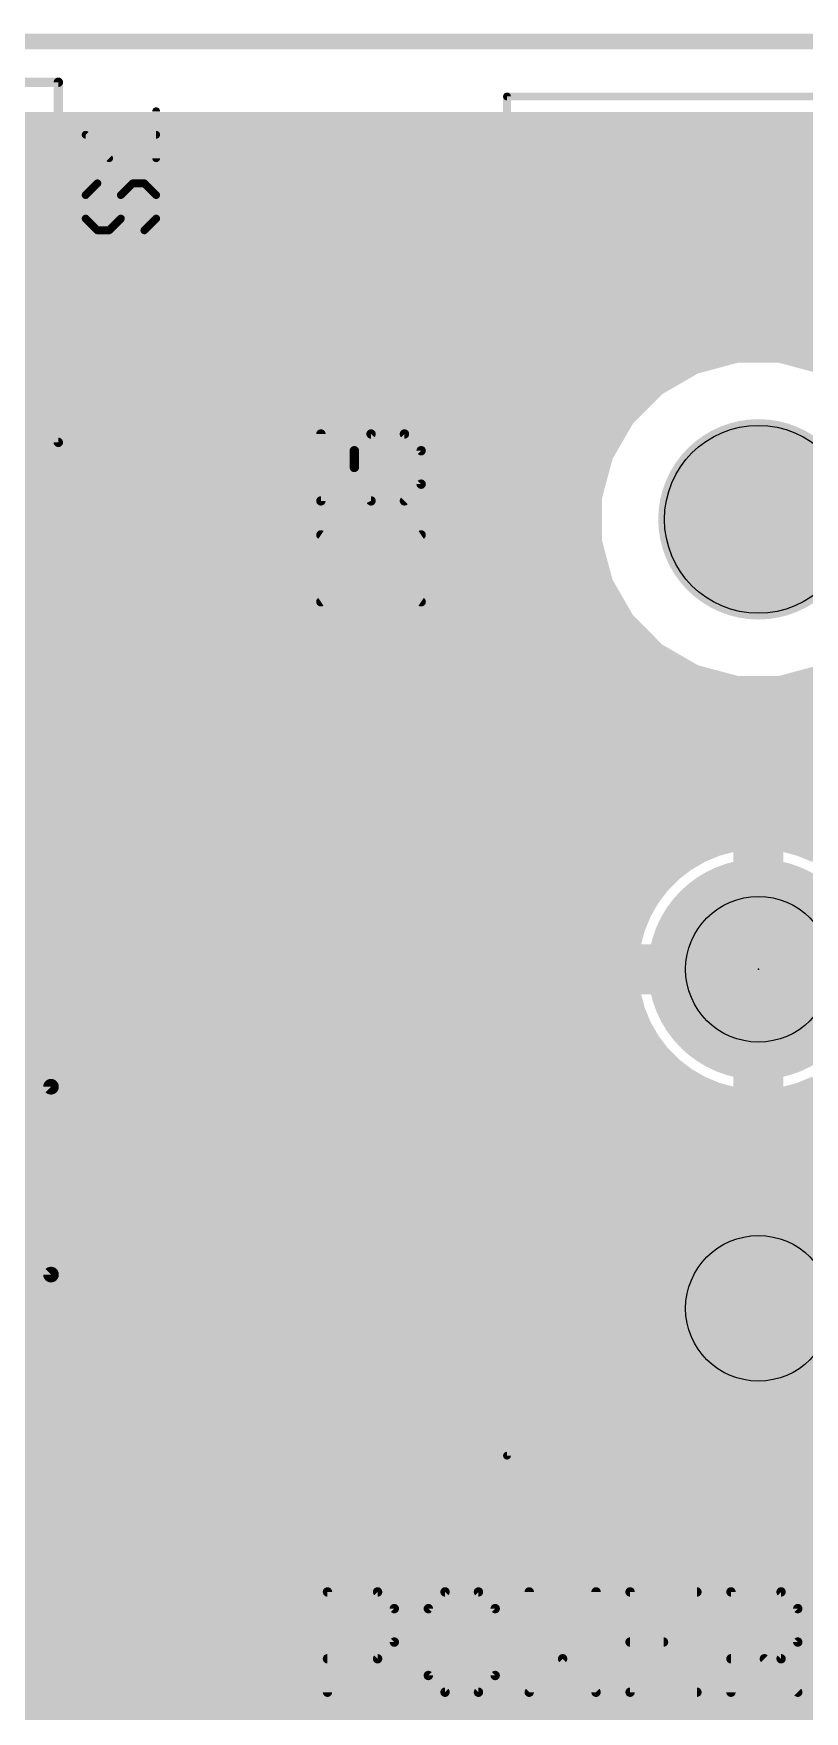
# Model space of a CAD drawing. Extents: x 0 to 10.8, y 0 to 6.1.
# Drawn here: x 7.709 to 8.201, y 5.016 to 6.088 of the extents above; entities that cross this region are included whole.
import ezdxf

# ---------------------------------------------------------------- set-up
doc = ezdxf.new("R2010")
doc.units = 0
for name, color, linetype in [('1', 22, 'CONTINUOUS'), ('116', 253, 'CONTINUOUS'), ('16', 175, 'CONTINUOUS'), ('17', 82, 'CONTINUOUS'), ('20', 7, 'CONTINUOUS'), ('21', 253, 'CONTINUOUS'), ('23', 7, 'CONTINUOUS'), ('25', 253, 'CONTINUOUS'), ('29', 253, 'CONTINUOUS'), ('30', 253, 'CONTINUOUS'), ('44', 253, 'CONTINUOUS')]:
    doc.layers.add(name, color=color, linetype=linetype)

# ---------------------------------------------------------------- blocks, each defined once
blk = doc.blocks.new('ROUNDP')
at = {"const_width": 0.5}
blk.add_lwpolyline([(0, -0.25, 1), (0, 0.25, 1), (0, -0.25)], format="xyb", dxfattribs=at)

msp = doc.modelspace()

# ---------------------------------------------------------------- linework, layer by layer
at = {"layer": '1'}
for points, const_width in [([(6.568744, 6.029677), (9.49424, 6.029677)], 0.016), ([(6.568744, 6.016), (9.49424, 6.016)], 0.016), ([(6.568744, 6), (9.49424, 6)], 0.016), ([(6.568744, 5.984), (9.49424, 5.984)], 0.016), ([(6.568744, 5.968), (9.49424, 5.968)], 0.016), ([(6.568744, 5.952), (9.49424, 5.952)], 0.016), ([(6.568744, 5.936), (9.49424, 5.936)], 0.016), ([(6.568744, 5.92), (9.49424, 5.92)], 0.016), ([(6.568744, 5.904), (9.49424, 5.904)], 0.016), ([(6.568744, 5.888), (9.49424, 5.888)], 0.016), ([(8.130311, 5.878039), (8.105685, 5.863819)], 0.016), ([(8.15778, 5.885398), (8.130311, 5.878039)], 0.016), ([(8.186217, 5.885398), (8.15778, 5.885398)], 0.016), ([(8.213685, 5.878039), (8.186217, 5.885398)], 0.016), ([(6.568744, 5.872), (8.119854, 5.872)], 0.016), ([(7.677469, 5.856), (8.097866, 5.856)], 0.016), ([(8.105685, 5.863819), (8.085579, 5.843713)], 0.016), ([(8.085579, 5.843713), (8.071358, 5.819087)], 0.016), ([(7.688681, 5.84), (8.083437, 5.84)], 0.016), ([(7.688681, 5.824), (8.074197, 5.824)], 0.016), ([(8.071358, 5.819087), (8.064, 5.791618)], 0.016), ([(7.688339, 5.808), (8.06839, 5.808)], 0.016), ([(7.672339, 5.792), (8.064102, 5.792)], 0.016), ([(8.064, 5.791618), (8.064, 5.763181)], 0.016), ([(6.568744, 5.776), (8.064, 5.776)], 0.016), ([(7.670642, 5.76), (8.06485, 5.76)], 0.016), ([(8.064, 5.763181), (8.071358, 5.735713)], 0.016), ([(7.686642, 5.744), (8.069138, 5.744)], 0.016), ([(7.686681, 5.728), (8.075811, 5.728)], 0.016), ([(8.071358, 5.735713), (8.085579, 5.711087)], 0.016), ([(7.686681, 5.712), (8.085051, 5.712)], 0.016), ([(8.085579, 5.711087), (8.105685, 5.69098)], 0.016), ([(7.673512, 5.696), (8.100665, 5.696)], 0.016), ([(8.105685, 5.69098), (8.130311, 5.67676)], 0.016), ([(7.660996, 5.68), (8.124697, 5.68)], 0.016), ([(8.130311, 5.67676), (8.15778, 5.669402)], 0.016), ([(8.186217, 5.669402), (8.213685, 5.67676)], 0.016), ([(7.660996, 5.664), (9.49424, 5.664)], 0.016), ([(8.15778, 5.669402), (8.186217, 5.669402)], 0.016), ([(7.660996, 5.648), (9.49424, 5.648)], 0.016), ([(7.660996, 5.632), (9.49424, 5.632)], 0.016), ([(7.660996, 5.616), (9.49424, 5.616)], 0.016), ([(7.660996, 5.6), (9.49424, 5.6)], 0.016), ([(7.660996, 5.584), (9.49424, 5.584)], 0.016), ([(7.660996, 5.568), (8.139504, 5.568)], 0.016), ([(8.134543, 5.565945), (8.124953, 5.560406)], 0.016), ([(8.144776, 5.570185), (8.134543, 5.565945)], 0.016), ([(8.155476, 5.573051), (8.144776, 5.570185)], 0.016), ([(8.164, 5.574169), (8.155476, 5.573051)], 0.016), ([(8.164, 5.498016), (8.164, 5.574169)], 0.016), ([(8.164, 5.568), (8.179992, 5.568)], 0.016), ([(8.18852, 5.573051), (8.179992, 5.574169)], 0.016), ([(8.179992, 5.574169), (8.179992, 5.498016)], 0.016), ([(8.19922, 5.570185), (8.18852, 5.573051)], 0.016), ([(8.209453, 5.565945), (8.19922, 5.570185)], 0.016), ([(8.204496, 5.568), (8.839504, 5.568)], 0.016), ([(8.124953, 5.560406), (8.116165, 5.553665)], 0.016), ([(7.660996, 5.552), (8.1145, 5.552)], 0.016), ([(8.108331, 5.545831), (8.101591, 5.537043)], 0.016), ([(8.116165, 5.553665), (8.108331, 5.545831)], 0.016), ([(8.164, 5.552), (8.179992, 5.552)], 0.016), ([(7.660996, 5.536), (8.100988, 5.536)], 0.016), ([(8.101591, 5.537043), (8.096051, 5.527453)], 0.016), ([(8.164, 5.536), (8.179992, 5.536)], 0.016), ([(8.096051, 5.527453), (8.091811, 5.51722)], 0.016), ([(7.685988, 5.52), (8.092965, 5.52)], 0.016), ([(8.091811, 5.51722), (8.088945, 5.50652)], 0.016), ([(8.164, 5.52), (8.179992, 5.52)], 0.016), ([(7.691134, 5.504), (8.088614, 5.504)], 0.016), ([(8.088945, 5.50652), (8.087823, 5.497992)], 0.016), ([(8.164, 5.504), (8.179992, 5.504)], 0.016), ([(8.087823, 5.497992), (8.16398, 5.497992)], 0.016), ([(8.16398, 5.497992), (8.16398, 5.482)], 0.016), ([(8.179992, 5.498016), (8.164, 5.498016)], 0.016), ([(8.180016, 5.482), (8.180016, 5.497992)], 0.016), ([(8.180016, 5.497992), (8.256169, 5.497992)], 0.016), ([(7.691134, 5.488), (8.16398, 5.488)], 0.016), ([(8.16398, 5.482), (8.087823, 5.482)], 0.016), ([(8.087823, 5.482), (8.088945, 5.473476)], 0.016), ([(8.180016, 5.488), (8.86398, 5.488)], 0.016), ([(8.256169, 5.482), (8.180016, 5.482)], 0.016), ([(7.72, 5.415), (7.66, 5.475)], 0.01), ([(7.740996, 5.423697), (7.691134, 5.473559)], 0.016), ([(7.692693, 5.472), (8.089339, 5.472)], 0.016), ([(8.088945, 5.473476), (8.091811, 5.462776)], 0.016), ([(8.091811, 5.462776), (8.096051, 5.452543)], 0.016), ([(7.708693, 5.456), (8.094618, 5.456)], 0.016), ([(8.096051, 5.452543), (8.101591, 5.442953)], 0.016), ([(7.724693, 5.44), (8.103854, 5.44)], 0.016), ([(8.101591, 5.442953), (8.108331, 5.434165)], 0.016), ([(8.108331, 5.434165), (8.116165, 5.426331)], 0.016), ([(8.116165, 5.426331), (8.124953, 5.419591)], 0.016), ([(7.740693, 5.424), (8.119201, 5.424)], 0.016), ([(7.740996, 5.406299), (7.740996, 5.423697)], 0.016), ([(8.124953, 5.419591), (8.134543, 5.414051)], 0.016), ([(7.72, 5.295), (7.72, 5.415)], 0.01), ([(7.740996, 5.408), (8.121594, 5.408)], 0.016), ([(7.740996, 5.286299), (7.740996, 5.406299)], 0.016), ([(8.116803, 5.406717), (8.084193, 5.38789)], 0.016), ([(8.138331, 5.412484), (8.116803, 5.406717)], 0.016), ([(8.134543, 5.414051), (8.138331, 5.412484)], 0.016), ([(8.205665, 5.412484), (8.209453, 5.414051)], 0.016), ([(8.227193, 5.406717), (8.205665, 5.412484)], 0.016), ([(7.740996, 5.392), (8.091315, 5.392)], 0.016), ([(8.172, 4.730606), (8.172, 5.273465)], 0.254), ([(8.084193, 5.38789), (8.057571, 5.361268)], 0.016), ([(7.740996, 5.376), (8.072303, 5.376)], 0.016), ([(8.057571, 5.361268), (8.038744, 5.328657)], 0.016), ([(7.740996, 5.36), (8.056843, 5.36)], 0.016), ([(7.740996, 5.344), (8.047602, 5.344)], 0.016), ([(7.740996, 5.328), (8.038571, 5.328)], 0.016), ([(8.038744, 5.328657), (8.029, 5.292291)], 0.016), ([(7.740996, 5.312), (8.034283, 5.312)], 0.016), ([(7.64, 5.215), (7.72, 5.295)], 0.01), ([(7.728697, 5.274), (7.740996, 5.286299)], 0.016), ([(7.740996, 5.296), (8.029996, 5.296)], 0.016), ([(8.029, 5.292291), (8.029, 4.749433)], 0.016), ([(7.734697, 5.28), (8.029, 5.28)], 0.016), ([(7.691134, 5.236437), (7.728697, 5.274)], 0.016), ([(7.718697, 5.264), (8.029, 5.264)], 0.016), ([(7.702697, 5.248), (8.029, 5.248)], 0.016), ([(7.691134, 5.232), (8.029, 5.232)], 0.016), ([(7.691134, 5.216), (8.029, 5.216)], 0.016), ([(7.691134, 5.2), (8.029, 5.2)], 0.016), ([(7.691134, 5.184), (8.029, 5.184)], 0.016), ([(7.68415, 5.168), (8.029, 5.168)], 0.016), ([(7.178996, 5.152), (8.029, 5.152)], 0.016), ([(7.691134, 5.136), (8.029, 5.136)], 0.016), ([(7.691134, 5.12), (8.029, 5.12)], 0.016), ([(7.691134, 5.104), (8.029, 5.104)], 0.016), ([(7.691134, 5.088), (8.029, 5.088)], 0.016), ([(7.691134, 5.072), (8.029, 5.072)], 0.016), ([(7.684118, 5.056), (8.029, 5.056)], 0.016), ([(7.604697, 5.04), (8.029, 5.04)], 0.016), ([(7.588697, 5.024), (8.029, 5.024)], 0.016), ([(7.572697, 5.008), (8.029, 5.008)], 0.016)]:
    msp.add_lwpolyline(points, dxfattribs=dict(at, const_width=const_width))
for points, const_width in [([(8.129276, 5.881903, 1), (8.131346, 5.874176)], 0.008), ([(8.132311, 5.874575, 1), (8.128311, 5.881503)], 0.008), ([(8.15778, 5.889398, 1), (8.15778, 5.881398)], 0.008), ([(8.158815, 5.881534, 1), (8.156745, 5.889261)], 0.008), ([(8.187252, 5.889261, 1), (8.185182, 5.881534)], 0.008), ([(8.186217, 5.881398, 1), (8.186217, 5.889398)], 0.008), ([(8.119854, 5.868, 1), (8.119854, 5.876)], 0.008), ([(8.097866, 5.852, 1), (8.097866, 5.86)], 0.008), ([(8.103685, 5.867283, 1), (8.107685, 5.860355)], 0.008), ([(8.108513, 5.86099, 1), (8.102857, 5.866647)], 0.008), ([(8.089043, 5.841712, 1), (8.082115, 5.845713)], 0.008), ([(8.08275, 5.846541, 1), (8.088407, 5.840884)], 0.008), ([(8.083437, 5.836, 1), (8.083437, 5.844)], 0.008), ([(8.074197, 5.82, 1), (8.074197, 5.828)], 0.008), ([(8.067894, 5.821087, 1), (8.074822, 5.817086)], 0.008), ([(8.075222, 5.818052, 1), (8.067494, 5.820122)], 0.008), ([(8.06839, 5.804, 1), (8.06839, 5.812)], 0.008), ([(8.068, 5.791618, 1), (8.06, 5.791618)], 0.008), ([(8.064102, 5.788, 1), (8.064102, 5.796)], 0.008), ([(8.060136, 5.792653, 1), (8.067864, 5.790583)], 0.008), ([(8.064, 5.772, 1), (8.064, 5.78)], 0.008), ([(8.067864, 5.764216, 1), (8.060136, 5.762146)], 0.008), ([(8.06, 5.763181, 1), (8.068, 5.763181)], 0.008), ([(8.06485, 5.756, 1), (8.06485, 5.764)], 0.008), ([(8.069138, 5.74, 1), (8.069138, 5.748)], 0.008), ([(8.074822, 5.737713, 1), (8.067894, 5.733712)], 0.008), ([(8.067494, 5.734678, 1), (8.075222, 5.736748)], 0.008), ([(8.075811, 5.724, 1), (8.075811, 5.732)], 0.008), ([(8.088407, 5.713915, 1), (8.08275, 5.708258)], 0.008), ([(8.082115, 5.709086, 1), (8.089043, 5.713087)], 0.008), ([(8.085051, 5.708, 1), (8.085051, 5.716)], 0.008), ([(8.100665, 5.692, 1), (8.100665, 5.7)], 0.008), ([(8.107685, 5.694444, 1), (8.103685, 5.687516)], 0.008), ([(8.102857, 5.688152, 1), (8.108513, 5.693809)], 0.008), ([(8.124697, 5.676, 1), (8.124697, 5.684)], 0.008), ([(8.131346, 5.680624, 1), (8.129276, 5.672896)], 0.008), ([(8.128311, 5.673296, 1), (8.132311, 5.680224)], 0.008), ([(8.15778, 5.673402, 1), (8.15778, 5.665402)], 0.008), ([(8.156745, 5.665538, 1), (8.158815, 5.673265)], 0.008), ([(8.185182, 5.673265, 1), (8.187252, 5.665538)], 0.008), ([(8.186217, 5.665402, 1), (8.186217, 5.673402)], 0.008), ([(8.133012, 5.56964, 1), (8.136075, 5.56225)], 0.008), ([(8.136544, 5.562481, 1), (8.132543, 5.569409)], 0.008), ([(8.139504, 5.564, 1), (8.139504, 5.572)], 0.008), ([(8.143741, 5.574049, 1), (8.14581, 5.566321)], 0.008), ([(8.146307, 5.56649, 1), (8.143244, 5.57388)], 0.008), ([(8.154956, 5.577017, 1), (8.155997, 5.569085)], 0.008), ([(8.156511, 5.569187, 1), (8.154441, 5.576915)], 0.008), ([(8.168, 5.574169, 1), (8.16, 5.574169)], 0.008), ([(8.164, 5.572, 1), (8.164, 5.564)], 0.008), ([(8.16452, 5.570203, 1), (8.16348, 5.578135)], 0.008), ([(8.180512, 5.578135, 1), (8.179472, 5.570203)], 0.008), ([(8.183992, 5.574169, 1), (8.175992, 5.574169)], 0.008), ([(8.179992, 5.564, 1), (8.179992, 5.572)], 0.008), ([(8.189555, 5.576915, 1), (8.187485, 5.569187)], 0.008), ([(8.188, 5.569085, 1), (8.18904, 5.577017)], 0.008), ([(8.200752, 5.57388, 1), (8.197689, 5.56649)], 0.008), ([(8.198186, 5.566321, 1), (8.200255, 5.574049)], 0.008), ([(8.204496, 5.572, 1), (8.204496, 5.564)], 0.008), ([(8.122952, 5.563869, 1), (8.126953, 5.556942)], 0.008), ([(8.127387, 5.557232, 1), (8.122518, 5.563579)], 0.008), ([(8.105502, 5.548659, 1), (8.111159, 5.543002)], 0.008), ([(8.111505, 5.543396, 1), (8.105157, 5.548265)], 0.008), ([(8.113731, 5.556839, 1), (8.1186, 5.550491)], 0.008), ([(8.118994, 5.550837, 1), (8.113337, 5.556494)], 0.008), ([(8.1145, 5.548, 1), (8.1145, 5.556)], 0.008), ([(8.164, 5.556, 1), (8.164, 5.548)], 0.008), ([(8.179992, 5.548, 1), (8.179992, 5.556)], 0.008), ([(8.098417, 5.539478, 1), (8.104764, 5.534609)], 0.008), ([(8.105054, 5.535043, 1), (8.098127, 5.539044)], 0.008), ([(8.100988, 5.532, 1), (8.100988, 5.54)], 0.008), ([(8.164, 5.54, 1), (8.164, 5.532)], 0.008), ([(8.179992, 5.532, 1), (8.179992, 5.54)], 0.008), ([(8.092587, 5.529453, 1), (8.099515, 5.525452)], 0.008), ([(8.099746, 5.525921, 1), (8.092356, 5.528984)], 0.008), ([(8.088116, 5.518752, 1), (8.095506, 5.515689)], 0.008), ([(8.095675, 5.516186, 1), (8.087947, 5.518255)], 0.008), ([(8.092965, 5.516, 1), (8.092965, 5.524)], 0.008), ([(8.164, 5.524, 1), (8.164, 5.516)], 0.008), ([(8.179992, 5.516, 1), (8.179992, 5.524)], 0.008), ([(8.085081, 5.507555, 1), (8.092809, 5.505485)], 0.008), ([(8.092911, 5.505998, 1), (8.084979, 5.507042)], 0.008), ([(8.088614, 5.5, 1), (8.088614, 5.508)], 0.008), ([(8.164, 5.508, 1), (8.164, 5.5)], 0.008), ([(8.179992, 5.5, 1), (8.179992, 5.508)], 0.008), ([(8.087823, 5.501992, 1), (8.087823, 5.493992)], 0.008), ([(8.083857, 5.498514, 1), (8.091789, 5.49747)], 0.008), ([(8.16798, 5.497992, 1), (8.15998, 5.497992)], 0.008), ([(8.164, 5.502016, 1), (8.164, 5.494016)], 0.008), ([(8.16, 5.498016, 1), (8.168, 5.498016)], 0.008), ([(8.16398, 5.493992, 1), (8.16398, 5.501992)], 0.008), ([(8.175992, 5.498016, 1), (8.183992, 5.498016)], 0.008), ([(8.184016, 5.497992, 1), (8.176016, 5.497992)], 0.008), ([(8.180016, 5.501992, 1), (8.180016, 5.493992)], 0.008), ([(8.179992, 5.494016, 1), (8.179992, 5.502016)], 0.008), ([(8.087823, 5.486, 1), (8.087823, 5.478)], 0.008), ([(8.091789, 5.482522, 1), (8.083857, 5.481478)], 0.008), ([(8.16398, 5.484, 1), (8.16398, 5.492)], 0.008), ([(8.16398, 5.478, 1), (8.16398, 5.486)], 0.008), ([(8.180016, 5.492, 1), (8.180016, 5.484)], 0.008), ([(8.180016, 5.486, 1), (8.180016, 5.478)], 0.008), ([(8.092809, 5.474511, 1), (8.085081, 5.472441)], 0.008), ([(8.084979, 5.472954, 1), (8.092911, 5.473998)], 0.008), ([(8.089339, 5.468, 1), (8.089339, 5.476)], 0.008), ([(8.15998, 5.482, 1), (8.16798, 5.482)], 0.008), ([(8.176016, 5.482, 1), (8.184016, 5.482)], 0.008), ([(8.095506, 5.464307, 1), (8.088116, 5.461244)], 0.008), ([(8.087947, 5.461741, 1), (8.095675, 5.46381)], 0.008), ([(7.708693, 5.46, 1), (7.708693, 5.452)], 0.008), ([(8.099515, 5.454544, 1), (8.092587, 5.450543)], 0.008), ([(8.092356, 5.451012, 1), (8.099746, 5.454075)], 0.008), ([(8.094618, 5.452, 1), (8.094618, 5.46)], 0.008), ([(7.724693, 5.444, 1), (7.724693, 5.436)], 0.008), ([(8.104764, 5.445387, 1), (8.098417, 5.440518)], 0.008), ([(8.098127, 5.440952, 1), (8.105054, 5.444953)], 0.008), ([(8.103854, 5.436, 1), (8.103854, 5.444)], 0.008), ([(8.111159, 5.436994, 1), (8.105502, 5.431337)], 0.008), ([(8.105157, 5.431731, 1), (8.111505, 5.4366)], 0.008), ([(8.1186, 5.429505, 1), (8.113731, 5.423157)], 0.008), ([(7.740693, 5.428, 1), (7.740693, 5.42)], 0.008), ([(7.744996, 5.423697, 1), (7.736996, 5.423697)], 0.008), ([(7.738168, 5.420868, 1), (7.743824, 5.426525)], 0.008), ([(8.113337, 5.423502, 1), (8.118994, 5.429159)], 0.008), ([(8.119201, 5.42, 1), (8.119201, 5.428)], 0.008), ([(8.126953, 5.423054, 1), (8.122952, 5.416127)], 0.008), ([(8.122518, 5.416417, 1), (8.127387, 5.422764)], 0.008), ([(7.7225, 5.415, 1), (7.7175, 5.415)], 0.005), ([(7.718232, 5.413232, 1), (7.721768, 5.416768)], 0.005), ([(7.740996, 5.412, 1), (7.740996, 5.404)], 0.008), ([(7.744996, 5.406299, 1), (7.736996, 5.406299)], 0.008), ([(8.115768, 5.41058, 1), (8.117838, 5.402853)], 0.008), ([(8.118803, 5.403252, 1), (8.114803, 5.410181)], 0.008), ([(8.121594, 5.404, 1), (8.121594, 5.412)], 0.008), ([(8.136072, 5.417747, 1), (8.133014, 5.410355)], 0.008), ([(8.132543, 5.410587, 1), (8.136544, 5.417515)], 0.008), ([(8.136802, 5.408788, 1), (8.13986, 5.41618)], 0.008), ([(8.139366, 5.408621, 1), (8.137296, 5.416348)], 0.008), ([(8.206701, 5.416348, 1), (8.20463, 5.408621)], 0.008), ([(8.204136, 5.41618, 1), (8.207195, 5.408788)], 0.008), ([(7.736996, 5.406299, 1), (7.744996, 5.406299)], 0.008), ([(7.740996, 5.396, 1), (7.740996, 5.388)], 0.008), ([(8.2355, 5.273465, 1), (8.1085, 5.273465)], 0.127), ([(8.082193, 5.391354, 1), (8.086193, 5.384426)], 0.008), ([(8.087021, 5.385061, 1), (8.081364, 5.390718)], 0.008), ([(8.091315, 5.388, 1), (8.091315, 5.396)], 0.008), ([(7.740996, 5.38, 1), (7.740996, 5.372)], 0.008), ([(8.072303, 5.372, 1), (8.072303, 5.38)], 0.008), ([(8.061035, 5.359268, 1), (8.054107, 5.363268)], 0.008), ([(7.740996, 5.364, 1), (7.740996, 5.356)], 0.008), ([(8.054742, 5.364096, 1), (8.060399, 5.358439)], 0.008), ([(8.056843, 5.356, 1), (8.056843, 5.364)], 0.008), ([(7.740996, 5.348, 1), (7.740996, 5.34)], 0.008), ([(8.047602, 5.34, 1), (8.047602, 5.348)], 0.008), ([(7.740996, 5.332, 1), (7.740996, 5.324)], 0.008), ([(8.03528, 5.330657, 1), (8.042208, 5.326658)], 0.008), ([(8.042608, 5.327622, 1), (8.03488, 5.329693)], 0.008), ([(8.038571, 5.324, 1), (8.038571, 5.332)], 0.008), ([(7.740996, 5.316, 1), (7.740996, 5.308)], 0.008), ([(8.034283, 5.308, 1), (8.034283, 5.316)], 0.008), ([(7.7175, 5.295, 1), (7.7225, 5.295)], 0.005), ([(7.721768, 5.293232, 1), (7.718232, 5.296768)], 0.005), ([(7.740996, 5.3, 1), (7.740996, 5.292)], 0.008), ([(7.743824, 5.283471, 1), (7.738168, 5.289128)], 0.008), ([(8.033, 5.292291, 1), (8.025, 5.292291)], 0.008), ([(8.025136, 5.293327, 1), (8.032864, 5.291256)], 0.008), ([(8.029996, 5.292, 1), (8.029996, 5.3)], 0.008), ([(7.734697, 5.284, 1), (7.734697, 5.276)], 0.008), ([(7.736996, 5.286299, 1), (7.744996, 5.286299)], 0.008), ([(8.029, 5.276, 1), (8.029, 5.284)], 0.008), ([(7.725868, 5.276828, 1), (7.731525, 5.271172)], 0.008), ([(7.731525, 5.271172, 1), (7.725868, 5.276828)], 0.008), ([(7.718697, 5.268, 1), (7.718697, 5.26)], 0.008), ([(8.029, 5.26, 1), (8.029, 5.268)], 0.008), ([(8.029, 5.244, 1), (8.029, 5.252)], 0.008), ([(8.029, 5.228, 1), (8.029, 5.236)], 0.008), ([(8.029, 5.212, 1), (8.029, 5.22)], 0.008), ([(8.029, 5.196, 1), (8.029, 5.204)], 0.008), ([(8.029, 5.18, 1), (8.029, 5.188)], 0.008), ([(8.029, 5.164, 1), (8.029, 5.172)], 0.008), ([(8.029, 5.148, 1), (8.029, 5.156)], 0.008), ([(8.029, 5.132, 1), (8.029, 5.14)], 0.008), ([(8.029, 5.116, 1), (8.029, 5.124)], 0.008), ([(8.029, 5.1, 1), (8.029, 5.108)], 0.008), ([(8.029, 5.084, 1), (8.029, 5.092)], 0.008), ([(8.029, 5.068, 1), (8.029, 5.076)], 0.008), ([(8.029, 5.052, 1), (8.029, 5.06)], 0.008), ([(8.029, 5.036, 1), (8.029, 5.044)], 0.008), ([(8.029, 5.02, 1), (8.029, 5.028)], 0.008)]:
    msp.add_lwpolyline(points, format="xyb", dxfattribs=dict(at, const_width=const_width))
at = {"layer": '116'}
for points, const_width in [([(8.172008, 5.743465, 1), (8.172008, 5.811339, 1), (8.172008, 5.743465)], 0.056063), ([(8.172008, 5.462835, 1), (8.172008, 5.517165, 1), (8.172008, 5.462835)], 0.042559), ([(8.172008, 5.246299, 1), (8.172008, 5.30063, 1), (8.172008, 5.246299)], 0.042559)]:
    msp.add_lwpolyline(points, format="xyb", dxfattribs=dict(at, const_width=const_width))
at = {"layer": '16', "const_width": 0.016}
for points in [[(6.568744, 6.029677), (9.49424, 6.029677)], [(6.568744, 6.016), (9.49424, 6.016)], [(6.568744, 6), (9.49424, 6)], [(6.568744, 5.984), (9.49424, 5.984)], [(6.568744, 5.968), (9.49424, 5.968)], [(6.568744, 5.952), (9.49424, 5.952)], [(6.568744, 5.936), (9.49424, 5.936)], [(6.568744, 5.92), (9.49424, 5.92)], [(6.568744, 5.904), (9.49424, 5.904)], [(6.568744, 5.888), (9.49424, 5.888)], [(8.130311, 5.878039), (8.105685, 5.863819)], [(8.15778, 5.885398), (8.130311, 5.878039)], [(8.186217, 5.885398), (8.15778, 5.885398)], [(8.213685, 5.878039), (8.186217, 5.885398)], [(6.568744, 5.872), (8.119854, 5.872)], [(7.677469, 5.856), (8.097866, 5.856)], [(8.105685, 5.863819), (8.085579, 5.843713)], [(8.085579, 5.843713), (8.071358, 5.819087)], [(7.688681, 5.84), (8.083437, 5.84)], [(7.688681, 5.824), (8.074197, 5.824)], [(8.071358, 5.819087), (8.064, 5.791618)], [(7.688339, 5.808), (8.06839, 5.808)], [(7.672339, 5.792), (8.064102, 5.792)], [(8.064, 5.791618), (8.064, 5.763181)], [(6.568744, 5.776), (8.064, 5.776)], [(7.670642, 5.76), (8.06485, 5.76)], [(8.064, 5.763181), (8.071358, 5.735713)], [(7.686642, 5.744), (8.069138, 5.744)], [(7.686681, 5.728), (8.075811, 5.728)], [(8.071358, 5.735713), (8.085579, 5.711087)], [(7.686681, 5.712), (8.085051, 5.712)], [(8.085579, 5.711087), (8.105685, 5.69098)], [(7.673512, 5.696), (8.100665, 5.696)], [(8.105685, 5.69098), (8.130311, 5.67676)], [(6.568744, 5.68), (8.124697, 5.68)], [(8.130311, 5.67676), (8.15778, 5.669402)], [(8.186217, 5.669402), (8.213685, 5.67676)], [(6.568744, 5.664), (9.49424, 5.664)], [(8.15778, 5.669402), (8.186217, 5.669402)], [(6.568744, 5.648), (9.49424, 5.648)], [(6.568744, 5.632), (9.49424, 5.632)], [(6.568744, 5.616), (9.49424, 5.616)], [(6.568744, 5.6), (9.49424, 5.6)], [(6.568744, 5.584), (9.49424, 5.584)], [(6.568744, 5.568), (8.139504, 5.568)], [(8.134543, 5.565945), (8.124953, 5.560406)], [(8.144776, 5.570185), (8.134543, 5.565945)], [(8.155476, 5.573051), (8.144776, 5.570185)], [(8.164, 5.574169), (8.155476, 5.573051)], [(8.164, 5.498016), (8.164, 5.574169)], [(8.164, 5.568), (8.179992, 5.568)], [(8.179992, 5.574169), (8.179992, 5.498016)], [(8.18852, 5.573051), (8.179992, 5.574169)], [(8.19922, 5.570185), (8.18852, 5.573051)], [(8.209453, 5.565945), (8.19922, 5.570185)], [(8.204496, 5.568), (8.839504, 5.568)], [(8.124953, 5.560406), (8.116165, 5.553665)], [(6.568744, 5.552), (8.1145, 5.552)], [(8.108331, 5.545831), (8.101591, 5.537043)], [(8.116165, 5.553665), (8.108331, 5.545831)], [(8.164, 5.552), (8.179992, 5.552)], [(6.744087, 5.536), (8.100988, 5.536)], [(8.101591, 5.537043), (8.096051, 5.527453)], [(8.164, 5.536), (8.179992, 5.536)], [(8.096051, 5.527453), (8.091811, 5.51722)], [(6.770024, 5.52), (8.092965, 5.52)], [(8.091811, 5.51722), (8.088945, 5.50652)], [(8.164, 5.52), (8.179992, 5.52)], [(6.786024, 5.504), (8.088614, 5.504)], [(8.088945, 5.50652), (8.087823, 5.497992)], [(8.164, 5.504), (8.179992, 5.504)], [(8.087823, 5.497992), (8.16398, 5.497992)], [(8.16398, 5.497992), (8.16398, 5.482)], [(8.179992, 5.498016), (8.164, 5.498016)], [(8.180016, 5.482), (8.180016, 5.497992)], [(8.180016, 5.497992), (8.256169, 5.497992)], [(6.797941, 5.488), (8.16398, 5.488)], [(8.16398, 5.482), (8.087823, 5.482)], [(8.087823, 5.482), (8.088945, 5.473476)], [(8.164, 5.405823), (8.164, 5.48198)], [(8.164, 5.48198), (8.179992, 5.48198)], [(8.179992, 5.48198), (8.179992, 5.405823)], [(8.180016, 5.488), (8.86398, 5.488)], [(8.256169, 5.482), (8.180016, 5.482)], [(6.807177, 5.472), (8.089339, 5.472)], [(8.088945, 5.473476), (8.091811, 5.462776)], [(8.164, 5.472), (8.179992, 5.472)], [(8.091811, 5.462776), (8.096051, 5.452543)], [(6.812909, 5.456), (8.094618, 5.456)], [(8.096051, 5.452543), (8.101591, 5.442953)], [(8.164, 5.456), (8.179992, 5.456)], [(6.817197, 5.44), (8.103854, 5.44)], [(8.101591, 5.442953), (8.108331, 5.434165)], [(8.164, 5.44), (8.179992, 5.44)], [(8.108331, 5.434165), (8.116165, 5.426331)], [(8.116165, 5.426331), (8.124953, 5.419591)], [(6.818933, 5.424), (8.119201, 5.424)], [(8.124953, 5.419591), (8.134543, 5.414051)], [(8.164, 5.424), (8.179992, 5.424)], [(6.818933, 5.408), (8.151535, 5.408)], [(8.134543, 5.414051), (8.144776, 5.409811)], [(8.144776, 5.409811), (8.155476, 5.406945)], [(8.155476, 5.406945), (8.164, 5.405823)], [(8.164, 5.408), (8.179992, 5.408)], [(8.179992, 5.405823), (8.18852, 5.406945)], [(8.18852, 5.406945), (8.19922, 5.409811)], [(8.192457, 5.408), (8.851535, 5.408)], [(8.19922, 5.409811), (8.209453, 5.414051)], [(6.817193, 5.392), (9.220736, 5.392)], [(6.812906, 5.376), (9.225024, 5.376)], [(6.807177, 5.36), (9.230752, 5.36)], [(8.155587, 5.355961), (8.125268, 5.343402)], [(8.188409, 5.355961), (8.155587, 5.355961)], [(8.218728, 5.343402), (8.188409, 5.355961)], [(6.797941, 5.344), (8.126713, 5.344)], [(8.125268, 5.343402), (8.102059, 5.320193)], [(7.462803, 5.328), (8.109866, 5.328)], [(8.102059, 5.320193), (8.0895, 5.289874)], [(7.474496, 5.312), (8.098665, 5.312)], [(7.477996, 5.296), (8.092039, 5.296)], [(8.0895, 5.289874), (8.0895, 5.257051)], [(7.475323, 5.28), (8.0895, 5.28)], [(7.464807, 5.264), (8.0895, 5.264)], [(8.0895, 5.257051), (8.102059, 5.226732)], [(6.568744, 5.248), (8.093248, 5.248)], [(6.568744, 5.232), (8.099874, 5.232)], [(8.102059, 5.226732), (8.125268, 5.203524)], [(6.568744, 5.216), (8.112791, 5.216)], [(8.125268, 5.203524), (8.155587, 5.190965)], [(8.188409, 5.190965), (8.218728, 5.203524)], [(6.568744, 5.2), (8.133772, 5.2)], [(8.155587, 5.190965), (8.188409, 5.190965)], [(6.568744, 5.184), (9.49424, 5.184)], [(6.568744, 5.168), (9.49424, 5.168)], [(6.568744, 5.152), (9.49424, 5.152)], [(6.568744, 5.136), (9.49424, 5.136)], [(6.568744, 5.12), (9.49424, 5.12)], [(6.568744, 5.104), (9.49424, 5.104)], [(6.568744, 5.088), (9.49424, 5.088)], [(6.568744, 5.072), (9.49424, 5.072)], [(6.568744, 5.056), (9.49424, 5.056)], [(7.029567, 5.04), (9.49424, 5.04)], [(7.051094, 5.024), (9.49424, 5.024)], [(7.055996, 5.008), (9.49424, 5.008)]]:
    msp.add_lwpolyline(points, dxfattribs=at)
at = {"layer": '16', "const_width": 0.008}
for points in [[(8.129276, 5.881903, 1), (8.131346, 5.874176)], [(8.132311, 5.874575, 1), (8.128311, 5.881503)], [(8.15778, 5.889398, 1), (8.15778, 5.881398)], [(8.158815, 5.881534, 1), (8.156745, 5.889261)], [(8.187252, 5.889261, 1), (8.185182, 5.881534)], [(8.186217, 5.881398, 1), (8.186217, 5.889398)], [(8.119854, 5.868, 1), (8.119854, 5.876)], [(8.097866, 5.852, 1), (8.097866, 5.86)], [(8.103685, 5.867283, 1), (8.107685, 5.860355)], [(8.108513, 5.86099, 1), (8.102857, 5.866647)], [(8.089043, 5.841712, 1), (8.082115, 5.845713)], [(8.08275, 5.846541, 1), (8.088407, 5.840884)], [(8.083437, 5.836, 1), (8.083437, 5.844)], [(8.074197, 5.82, 1), (8.074197, 5.828)], [(8.067894, 5.821087, 1), (8.074822, 5.817086)], [(8.075222, 5.818052, 1), (8.067494, 5.820122)], [(8.06839, 5.804, 1), (8.06839, 5.812)], [(8.068, 5.791618, 1), (8.06, 5.791618)], [(8.064102, 5.788, 1), (8.064102, 5.796)], [(8.060136, 5.792653, 1), (8.067864, 5.790583)], [(8.064, 5.772, 1), (8.064, 5.78)], [(8.067864, 5.764216, 1), (8.060136, 5.762146)], [(8.06, 5.763181, 1), (8.068, 5.763181)], [(8.06485, 5.756, 1), (8.06485, 5.764)], [(8.069138, 5.74, 1), (8.069138, 5.748)], [(8.074822, 5.737713, 1), (8.067894, 5.733712)], [(8.067494, 5.734678, 1), (8.075222, 5.736748)], [(8.075811, 5.724, 1), (8.075811, 5.732)], [(8.088407, 5.713915, 1), (8.08275, 5.708258)], [(8.082115, 5.709086, 1), (8.089043, 5.713087)], [(8.085051, 5.708, 1), (8.085051, 5.716)], [(8.100665, 5.692, 1), (8.100665, 5.7)], [(8.107685, 5.694444, 1), (8.103685, 5.687516)], [(8.102857, 5.688152, 1), (8.108513, 5.693809)], [(8.124697, 5.676, 1), (8.124697, 5.684)], [(8.131346, 5.680624, 1), (8.129276, 5.672896)], [(8.128311, 5.673296, 1), (8.132311, 5.680224)], [(8.15778, 5.673402, 1), (8.15778, 5.665402)], [(8.156745, 5.665538, 1), (8.158815, 5.673265)], [(8.185182, 5.673265, 1), (8.187252, 5.665538)], [(8.186217, 5.665402, 1), (8.186217, 5.673402)], [(8.133012, 5.56964, 1), (8.136075, 5.56225)], [(8.136544, 5.562481, 1), (8.132543, 5.569409)], [(8.139504, 5.564, 1), (8.139504, 5.572)], [(8.143741, 5.574049, 1), (8.14581, 5.566321)], [(8.146307, 5.56649, 1), (8.143244, 5.57388)], [(8.154956, 5.577017, 1), (8.155997, 5.569085)], [(8.156511, 5.569187, 1), (8.154441, 5.576915)], [(8.168, 5.574169, 1), (8.16, 5.574169)], [(8.164, 5.572, 1), (8.164, 5.564)], [(8.16452, 5.570203, 1), (8.16348, 5.578135)], [(8.183992, 5.574169, 1), (8.175992, 5.574169)], [(8.180512, 5.578135, 1), (8.179472, 5.570203)], [(8.179992, 5.564, 1), (8.179992, 5.572)], [(8.189555, 5.576915, 1), (8.187485, 5.569187)], [(8.188, 5.569085, 1), (8.18904, 5.577017)], [(8.200752, 5.57388, 1), (8.197689, 5.56649)], [(8.198186, 5.566321, 1), (8.200255, 5.574049)], [(8.204496, 5.572, 1), (8.204496, 5.564)], [(8.122952, 5.563869, 1), (8.126953, 5.556942)], [(8.127387, 5.557232, 1), (8.122518, 5.563579)], [(8.105502, 5.548659, 1), (8.111159, 5.543002)], [(8.111505, 5.543396, 1), (8.105157, 5.548265)], [(8.113731, 5.556839, 1), (8.1186, 5.550491)], [(8.118994, 5.550837, 1), (8.113337, 5.556494)], [(8.1145, 5.548, 1), (8.1145, 5.556)], [(8.164, 5.556, 1), (8.164, 5.548)], [(8.179992, 5.548, 1), (8.179992, 5.556)], [(8.098417, 5.539478, 1), (8.104764, 5.534609)], [(8.105054, 5.535043, 1), (8.098127, 5.539044)], [(8.100988, 5.532, 1), (8.100988, 5.54)], [(8.164, 5.54, 1), (8.164, 5.532)], [(8.179992, 5.532, 1), (8.179992, 5.54)], [(8.092587, 5.529453, 1), (8.099515, 5.525452)], [(8.099746, 5.525921, 1), (8.092356, 5.528984)], [(8.088116, 5.518752, 1), (8.095506, 5.515689)], [(8.095675, 5.516186, 1), (8.087947, 5.518255)], [(8.092965, 5.516, 1), (8.092965, 5.524)], [(8.164, 5.524, 1), (8.164, 5.516)], [(8.179992, 5.516, 1), (8.179992, 5.524)], [(8.085081, 5.507555, 1), (8.092809, 5.505485)], [(8.092911, 5.505998, 1), (8.084979, 5.507042)], [(8.088614, 5.5, 1), (8.088614, 5.508)], [(8.164, 5.508, 1), (8.164, 5.5)], [(8.179992, 5.5, 1), (8.179992, 5.508)], [(8.087823, 5.501992, 1), (8.087823, 5.493992)], [(8.083857, 5.498514, 1), (8.091789, 5.49747)], [(8.16798, 5.497992, 1), (8.15998, 5.497992)], [(8.164, 5.502016, 1), (8.164, 5.494016)], [(8.16, 5.498016, 1), (8.168, 5.498016)], [(8.16398, 5.493992, 1), (8.16398, 5.501992)], [(8.175992, 5.498016, 1), (8.183992, 5.498016)], [(8.184016, 5.497992, 1), (8.176016, 5.497992)], [(8.180016, 5.501992, 1), (8.180016, 5.493992)], [(8.179992, 5.494016, 1), (8.179992, 5.502016)], [(8.087823, 5.486, 1), (8.087823, 5.478)], [(8.091789, 5.482522, 1), (8.083857, 5.481478)], [(8.168, 5.48198, 1), (8.16, 5.48198)], [(8.164, 5.48598, 1), (8.164, 5.47798)], [(8.16398, 5.484, 1), (8.16398, 5.492)], [(8.16398, 5.478, 1), (8.16398, 5.486)], [(8.183992, 5.48198, 1), (8.175992, 5.48198)], [(8.180016, 5.492, 1), (8.180016, 5.484)], [(8.180016, 5.486, 1), (8.180016, 5.478)], [(8.179992, 5.47798, 1), (8.179992, 5.48598)], [(8.092809, 5.474511, 1), (8.085081, 5.472441)], [(8.084979, 5.472954, 1), (8.092911, 5.473998)], [(8.089339, 5.468, 1), (8.089339, 5.476)], [(8.15998, 5.482, 1), (8.16798, 5.482)], [(8.164, 5.476, 1), (8.164, 5.468)], [(8.176016, 5.482, 1), (8.184016, 5.482)], [(8.179992, 5.468, 1), (8.179992, 5.476)], [(8.095506, 5.464307, 1), (8.088116, 5.461244)], [(8.087947, 5.461741, 1), (8.095675, 5.46381)], [(8.099515, 5.454544, 1), (8.092587, 5.450543)], [(8.092356, 5.451012, 1), (8.099746, 5.454075)], [(8.094618, 5.452, 1), (8.094618, 5.46)], [(8.164, 5.46, 1), (8.164, 5.452)], [(8.179992, 5.452, 1), (8.179992, 5.46)], [(8.104764, 5.445387, 1), (8.098417, 5.440518)], [(8.098127, 5.440952, 1), (8.105054, 5.444953)], [(8.103854, 5.436, 1), (8.103854, 5.444)], [(8.164, 5.444, 1), (8.164, 5.436)], [(8.179992, 5.436, 1), (8.179992, 5.444)], [(8.111159, 5.436994, 1), (8.105502, 5.431337)], [(8.105157, 5.431731, 1), (8.111505, 5.4366)], [(8.1186, 5.429505, 1), (8.113731, 5.423157)], [(8.113337, 5.423502, 1), (8.118994, 5.429159)], [(8.119201, 5.42, 1), (8.119201, 5.428)], [(8.126953, 5.423054, 1), (8.122952, 5.416127)], [(8.122518, 5.416417, 1), (8.127387, 5.422764)], [(8.164, 5.428, 1), (8.164, 5.42)], [(8.179992, 5.42, 1), (8.179992, 5.428)], [(8.136075, 5.417746, 1), (8.133012, 5.410356)], [(8.132543, 5.410587, 1), (8.136544, 5.417515)], [(8.14581, 5.413675, 1), (8.143741, 5.405947)], [(8.143244, 5.406116, 1), (8.146307, 5.413506)], [(8.155998, 5.410911, 1), (8.154954, 5.402979)], [(8.151535, 5.404, 1), (8.151535, 5.412)], [(8.154441, 5.403081, 1), (8.156511, 5.410809)], [(8.164, 5.412, 1), (8.164, 5.404)], [(8.163478, 5.401857, 1), (8.164522, 5.409789)], [(8.17947, 5.409789, 1), (8.180514, 5.401857)], [(8.179992, 5.404, 1), (8.179992, 5.412)], [(8.187485, 5.410809, 1), (8.189555, 5.403081)], [(8.189042, 5.402979, 1), (8.187998, 5.410911)], [(8.192457, 5.412, 1), (8.192457, 5.404)], [(8.197689, 5.413506, 1), (8.200752, 5.406116)], [(8.200255, 5.405947, 1), (8.198186, 5.413675)], [(8.16, 5.405823, 1), (8.168, 5.405823)], [(8.175992, 5.405823, 1), (8.183992, 5.405823)], [(8.155587, 5.359961, 1), (8.155587, 5.351961)], [(8.157117, 5.352265, 1), (8.154056, 5.359656)], [(8.18994, 5.359656, 1), (8.186879, 5.352265)], [(8.188409, 5.351961, 1), (8.188409, 5.359961)], [(8.123737, 5.347097, 1), (8.126799, 5.339706)], [(8.128096, 5.340573, 1), (8.122439, 5.34623)], [(8.126713, 5.34, 1), (8.126713, 5.348)], [(8.099231, 5.323021, 1), (8.104887, 5.317364)], [(8.105755, 5.318662, 1), (8.098364, 5.321724)], [(8.109866, 5.324, 1), (8.109866, 5.332)], [(8.098665, 5.308, 1), (8.098665, 5.316)], [(8.0935, 5.289874, 1), (8.0855, 5.289874)], [(8.085805, 5.291405, 1), (8.093195, 5.288343)], [(8.092039, 5.292, 1), (8.092039, 5.3)], [(8.0895, 5.276, 1), (8.0895, 5.284)], [(8.093195, 5.258582, 1), (8.085805, 5.25552)], [(8.0895, 5.26, 1), (8.0895, 5.268)], [(8.0855, 5.257051, 1), (8.0935, 5.257051)], [(8.093248, 5.244, 1), (8.093248, 5.252)], [(8.104887, 5.229561, 1), (8.099231, 5.223904)], [(8.098364, 5.225201, 1), (8.105755, 5.228263)], [(8.099874, 5.228, 1), (8.099874, 5.236)], [(8.112791, 5.212, 1), (8.112791, 5.22)], [(8.126799, 5.207219, 1), (8.123737, 5.199828)], [(8.122439, 5.200695, 1), (8.128096, 5.206352)], [(8.133772, 5.196, 1), (8.133772, 5.204)], [(8.155587, 5.194965, 1), (8.155587, 5.186965)], [(8.154056, 5.187269, 1), (8.157117, 5.19466)], [(8.186879, 5.19466, 1), (8.18994, 5.187269)], [(8.188409, 5.186965, 1), (8.188409, 5.194965)]]:
    msp.add_lwpolyline(points, format="xyb", dxfattribs=at)
at = {"layer": '20', "const_width": 0.01}
msp.add_lwpolyline([(9.54724, 6.082677), (6.515748, 6.082677)], dxfattribs=at)
at = {"layer": '20'}
msp.add_circle((8.172, 5.777402), 0.06, dxfattribs=at)
at = {"layer": '21'}
for points, const_width in [([(6.864685, 6.056567), (7.724685, 6.056567)], 0.006), ([(7.724685, 5.826567), (7.724685, 6.056567)], 0.006), ([(8.33263, 6.04748), (8.01137, 6.04748)], 0.005), ([(8.01137, 6.04748), (8.01137, 5.17937)], 0.005), ([(7.679685, 5.826567), (7.724685, 5.826567)], 0.006), ([(8.01137, 5.17937), (8.33263, 5.17937)], 0.005)]:
    msp.add_lwpolyline(points, dxfattribs=dict(at, const_width=const_width))
for points, const_width in [([(7.726185, 6.056567, 1), (7.723185, 6.056567)], 0.003), ([(7.724685, 6.055067, 1), (7.724685, 6.058067)], 0.003), ([(8.01137, 6.04873, 1), (8.01137, 6.04623)], 0.0025), ([(8.01262, 6.04748, 1), (8.01012, 6.04748)], 0.0025), ([(7.723185, 5.826567, 1), (7.726185, 5.826567)], 0.003), ([(7.724685, 5.825067, 1), (7.724685, 5.828067)], 0.003), ([(8.01137, 5.18062, 1), (8.01137, 5.17812)], 0.0025), ([(8.01012, 5.17937, 1), (8.01262, 5.17937)], 0.0025)]:
    msp.add_lwpolyline(points, format="xyb", dxfattribs=dict(at, const_width=const_width))
at = {"layer": '23'}
msp.add_point((8.172, 5.49), dxfattribs=at)
at = {"layer": '25'}
for points, const_width in [([(7.787185, 6.008028), (7.787185, 6.038051)], 0.005), ([(7.757161, 6.008028), (7.74215, 6.023039)], 0.005), ([(7.74215, 6.023039), (7.787185, 6.023039)], 0.005), ([(7.749654, 5.992016), (7.74215, 5.984508)], 0.005), ([(7.764669, 5.984508), (7.772173, 5.992016)], 0.005), ([(7.772173, 5.992016), (7.779681, 5.992016)], 0.005), ([(7.779681, 5.992016), (7.787185, 5.984508)], 0.005), ([(7.74215, 5.984508), (7.74215, 5.969496)], 0.005), ([(7.764669, 5.969496), (7.764669, 5.984508)], 0.005), ([(7.787185, 5.984508), (7.787185, 5.969496)], 0.005), ([(7.74215, 5.969496), (7.749654, 5.961992)], 0.005), ([(7.757161, 5.961992), (7.764669, 5.969496)], 0.005), ([(7.787185, 5.969496), (7.779681, 5.961992)], 0.005), ([(7.749654, 5.961992), (7.757161, 5.961992)], 0.005), ([(7.892461, 5.831906), (7.892461, 5.789205)], 0.006), ([(7.913811, 5.821228), (7.924488, 5.831906)], 0.006), ([(7.924488, 5.831906), (7.945839, 5.831906)], 0.006), ([(7.945839, 5.831906), (7.956512, 5.821228)], 0.006), ([(7.913811, 5.810555), (7.913811, 5.821228)], 0.006), ([(7.956512, 5.821228), (7.956512, 5.799878)], 0.006), ([(7.924488, 5.789205), (7.913811, 5.810555)], 0.006), ([(7.956512, 5.799878), (7.945839, 5.789205)], 0.006), ([(7.892461, 5.789205), (7.924488, 5.789205)], 0.006), ([(7.892461, 5.724752), (7.956512, 5.767453)], 0.006), ([(7.892461, 5.767453), (7.956512, 5.724752)], 0.006), ([(7.896665, 5.028287), (7.896665, 5.092339)], 0.006), ([(7.896665, 5.092339), (7.928689, 5.092339)], 0.006), ([(7.928689, 5.092339), (7.939366, 5.081665)], 0.006), ([(7.971791, 5.092339), (7.961118, 5.081665)], 0.006), ([(7.993142, 5.092339), (7.971791, 5.092339)], 0.006), ([(8.003819, 5.081665), (7.993142, 5.092339)], 0.006), ([(8.025571, 5.092339), (8.025571, 5.028287)], 0.006), ([(8.068272, 5.028287), (8.068272, 5.092339)], 0.006), ([(8.132724, 5.092339), (8.090024, 5.092339)], 0.006), ([(8.090024, 5.092339), (8.090024, 5.028287)], 0.006), ([(8.154476, 5.028287), (8.154476, 5.092339)], 0.006), ([(8.154476, 5.092339), (8.1865, 5.092339)], 0.006), ([(8.1865, 5.092339), (8.197177, 5.081665)], 0.006), ([(7.939366, 5.081665), (7.939366, 5.060311)], 0.006), ([(7.961118, 5.081665), (7.961118, 5.038961)], 0.006), ([(8.003819, 5.038961), (8.003819, 5.081665)], 0.006), ([(8.197177, 5.081665), (8.197177, 5.060311)], 0.006), ([(7.939366, 5.060311), (7.928689, 5.049638)], 0.006), ([(8.090024, 5.060311), (8.111374, 5.060311)], 0.006), ([(8.197177, 5.060311), (8.1865, 5.049638)], 0.006), ([(7.928689, 5.049638), (7.896665, 5.049638)], 0.006), ([(8.025571, 5.028287), (8.046921, 5.049638)], 0.006), ([(8.046921, 5.049638), (8.068272, 5.028287)], 0.006), ([(8.1865, 5.049638), (8.154476, 5.049638)], 0.006), ([(8.175827, 5.049638), (8.197177, 5.028287)], 0.006), ([(7.961118, 5.038961), (7.971791, 5.028287)], 0.006), ([(7.993142, 5.028287), (8.003819, 5.038961)], 0.006), ([(7.971791, 5.028287), (7.993142, 5.028287)], 0.006), ([(8.090024, 5.028287), (8.132724, 5.028287)], 0.006)]:
    msp.add_lwpolyline(points, dxfattribs=dict(at, const_width=const_width))
for points, const_width in [([(7.788435, 6.038051, 1), (7.785935, 6.038051)], 0.0025), ([(7.743033, 6.023923, 1), (7.741266, 6.022155)], 0.0025), ([(7.74215, 6.024289, 1), (7.74215, 6.021789)], 0.0025), ([(7.787185, 6.021789, 1), (7.787185, 6.024289)], 0.0025), ([(7.756278, 6.007144, 1), (7.758045, 6.008911)], 0.0025), ([(7.785935, 6.008028, 1), (7.788435, 6.008028)], 0.0025), ([(7.750538, 5.991132, 1), (7.748769, 5.992899)], 0.0025), ([(7.772173, 5.993266, 1), (7.772173, 5.990766)], 0.0025), ([(7.773057, 5.991132, 1), (7.771289, 5.992899)], 0.0025), ([(7.780565, 5.992899, 1), (7.778797, 5.991132)], 0.0025), ([(7.779681, 5.990766, 1), (7.779681, 5.993266)], 0.0025), ([(7.741265, 5.985392, 1), (7.743034, 5.983624)], 0.0025), ([(7.7434, 5.984508, 1), (7.7409, 5.984508)], 0.0025), ([(7.765919, 5.984508, 1), (7.763419, 5.984508)], 0.0025), ([(7.763785, 5.985392, 1), (7.765553, 5.983624)], 0.0025), ([(7.788435, 5.984508, 1), (7.785935, 5.984508)], 0.0025), ([(7.786301, 5.983624, 1), (7.788069, 5.985392)], 0.0025), ([(7.743033, 5.97038, 1), (7.741266, 5.968612)], 0.0025), ([(7.7409, 5.969496, 1), (7.7434, 5.969496)], 0.0025), ([(7.763419, 5.969496, 1), (7.765919, 5.969496)], 0.0025), ([(7.765553, 5.968612, 1), (7.763786, 5.97038)], 0.0025), ([(7.785935, 5.969496, 1), (7.788435, 5.969496)], 0.0025), ([(7.788069, 5.968612, 1), (7.786301, 5.97038)], 0.0025), ([(7.749654, 5.963242, 1), (7.749654, 5.960742)], 0.0025), ([(7.74877, 5.961108, 1), (7.750537, 5.962876)], 0.0025), ([(7.756278, 5.962876, 1), (7.758045, 5.961108)], 0.0025), ([(7.757161, 5.960742, 1), (7.757161, 5.963242)], 0.0025), ([(7.778797, 5.962876, 1), (7.780565, 5.961108)], 0.0025), ([(7.893961, 5.831906, 1), (7.890961, 5.831906)], 0.003), ([(7.924488, 5.833406, 1), (7.924488, 5.830406)], 0.003), ([(7.925549, 5.830845, 1), (7.923428, 5.832966)], 0.003), ([(7.946899, 5.832966, 1), (7.944778, 5.830845)], 0.003), ([(7.945839, 5.830406, 1), (7.945839, 5.833406)], 0.003), ([(7.915311, 5.821228, 1), (7.912311, 5.821228)], 0.003), ([(7.91275, 5.822289, 1), (7.914872, 5.820168)], 0.003), ([(7.958012, 5.821228, 1), (7.955012, 5.821228)], 0.003), ([(7.955451, 5.820168, 1), (7.957573, 5.822289)], 0.003), ([(7.915153, 5.811226, 1), (7.912469, 5.809884)], 0.003), ([(7.912311, 5.810555, 1), (7.915311, 5.810555)], 0.003), ([(7.955012, 5.799878, 1), (7.958012, 5.799878)], 0.003), ([(7.957572, 5.798817, 1), (7.955451, 5.800939)], 0.003), ([(7.892461, 5.790705, 1), (7.892461, 5.787705)], 0.003), ([(7.890961, 5.789205, 1), (7.893961, 5.789205)], 0.003), ([(7.923147, 5.788534, 1), (7.92583, 5.789876)], 0.003), ([(7.924488, 5.787705, 1), (7.924488, 5.790705)], 0.003), ([(7.944778, 5.790265, 1), (7.946899, 5.788144)], 0.003), ([(7.893293, 5.768701, 1), (7.891629, 5.766205)], 0.003), ([(7.957344, 5.766205, 1), (7.95568, 5.768701)], 0.003), ([(7.891629, 5.726, 1), (7.893293, 5.723504)], 0.003), ([(7.95568, 5.723504, 1), (7.957344, 5.726)], 0.003), ([(7.898165, 5.092339, 1), (7.895165, 5.092339)], 0.003), ([(7.896665, 5.093839, 1), (7.896665, 5.090839)], 0.003), ([(7.929749, 5.093399, 1), (7.927629, 5.091278)], 0.003), ([(7.928689, 5.090839, 1), (7.928689, 5.093839)], 0.003), ([(7.971791, 5.093839, 1), (7.971791, 5.090839)], 0.003), ([(7.972852, 5.091278, 1), (7.970731, 5.093399)], 0.003), ([(7.994202, 5.093399, 1), (7.992081, 5.091278)], 0.003), ([(7.993142, 5.090839, 1), (7.993142, 5.093839)], 0.003), ([(8.027071, 5.092339, 1), (8.024071, 5.092339)], 0.003), ([(8.069772, 5.092339, 1), (8.066772, 5.092339)], 0.003), ([(8.090024, 5.093839, 1), (8.090024, 5.090839)], 0.003), ([(8.091524, 5.092339, 1), (8.088524, 5.092339)], 0.003), ([(8.132724, 5.090839, 1), (8.132724, 5.093839)], 0.003), ([(8.155976, 5.092339, 1), (8.152976, 5.092339)], 0.003), ([(8.154476, 5.093839, 1), (8.154476, 5.090839)], 0.003), ([(8.18756, 5.093399, 1), (8.18544, 5.091278)], 0.003), ([(8.1865, 5.090839, 1), (8.1865, 5.093839)], 0.003), ([(7.940866, 5.081665, 1), (7.937866, 5.081665)], 0.003), ([(7.938306, 5.080604, 1), (7.940427, 5.082726)], 0.003), ([(7.962618, 5.081665, 1), (7.959618, 5.081665)], 0.003), ([(7.960057, 5.082726, 1), (7.962179, 5.080605)], 0.003), ([(8.005319, 5.081665, 1), (8.002319, 5.081665)], 0.003), ([(8.002758, 5.080604, 1), (8.004879, 5.082726)], 0.003), ([(8.198677, 5.081665, 1), (8.195677, 5.081665)], 0.003), ([(8.196117, 5.080604, 1), (8.198238, 5.082726)], 0.003), ([(7.937866, 5.060311, 1), (7.940866, 5.060311)], 0.003), ([(7.940427, 5.05925, 1), (7.938306, 5.061372)], 0.003), ([(8.090024, 5.061811, 1), (8.090024, 5.058811)], 0.003), ([(8.111374, 5.058811, 1), (8.111374, 5.061811)], 0.003), ([(8.195677, 5.060311, 1), (8.198677, 5.060311)], 0.003), ([(8.198238, 5.05925, 1), (8.196117, 5.061372)], 0.003), ([(7.896665, 5.051138, 1), (7.896665, 5.048138)], 0.003), ([(7.927629, 5.050699, 1), (7.929749, 5.048577)], 0.003), ([(7.928689, 5.048138, 1), (7.928689, 5.051138)], 0.003), ([(8.047982, 5.050698, 1), (8.045861, 5.048577)], 0.003), ([(8.047982, 5.048577, 1), (8.045861, 5.050698)], 0.003), ([(8.154476, 5.051138, 1), (8.154476, 5.048138)], 0.003), ([(8.176887, 5.050698, 1), (8.174766, 5.048577)], 0.003), ([(8.18544, 5.050699, 1), (8.18756, 5.048577)], 0.003), ([(8.1865, 5.048138, 1), (8.1865, 5.051138)], 0.003), ([(7.962179, 5.040021, 1), (7.960057, 5.0379)], 0.003), ([(7.959618, 5.038961, 1), (7.962618, 5.038961)], 0.003), ([(8.002319, 5.038961, 1), (8.005319, 5.038961)], 0.003), ([(8.004879, 5.0379, 1), (8.002758, 5.040021)], 0.003), ([(7.895165, 5.028287, 1), (7.898165, 5.028287)], 0.003), ([(7.971791, 5.029787, 1), (7.971791, 5.026787)], 0.003), ([(7.970731, 5.027227, 1), (7.972852, 5.029348)], 0.003), ([(7.992081, 5.029348, 1), (7.994202, 5.027227)], 0.003), ([(7.993142, 5.026787, 1), (7.993142, 5.029787)], 0.003), ([(8.02451, 5.029348, 1), (8.026632, 5.027227)], 0.003), ([(8.024071, 5.028287, 1), (8.027071, 5.028287)], 0.003), ([(8.066772, 5.028287, 1), (8.069772, 5.028287)], 0.003), ([(8.067211, 5.027227, 1), (8.069332, 5.029348)], 0.003), ([(8.090024, 5.029787, 1), (8.090024, 5.026787)], 0.003), ([(8.088524, 5.028287, 1), (8.091524, 5.028287)], 0.003), ([(8.132724, 5.026787, 1), (8.132724, 5.029787)], 0.003), ([(8.152976, 5.028287, 1), (8.155976, 5.028287)], 0.003), ([(8.196117, 5.027227, 1), (8.198238, 5.029348)], 0.003)]:
    msp.add_lwpolyline(points, format="xyb", dxfattribs=dict(at, const_width=const_width))
at = {"layer": '29', "const_width": 0.064}
msp.add_lwpolyline([(8.172, 5.745402, 1), (8.172, 5.809402, 1), (8.172, 5.745402)], format="xyb", dxfattribs=at)
at = {"layer": '30', "const_width": 0.064}
msp.add_lwpolyline([(8.172, 5.745402, 1), (8.172, 5.809402, 1), (8.172, 5.745402)], format="xyb", dxfattribs=at)
at = {"layer": '44'}
for centre in [(8.172, 5.49), (8.172, 5.273465)]:
    msp.add_circle(centre, 0.0465, dxfattribs=at)

# ---------------------------------------------------------------- block references
at = {"layer": '17', "xscale": 0.133, "yscale": 0.133, "rotation": 180}
for p in [(8.172, 5.49), (8.172, 5.49), (8.172, 5.273465), (8.172, 5.273465)]:
    msp.add_blockref('ROUNDP', p, dxfattribs=at)
at = {"layer": '29', "xscale": 0.141, "yscale": 0.141, "rotation": 180}
for p in [(8.172, 5.49), (8.172, 5.273465)]:
    msp.add_blockref('ROUNDP', p, dxfattribs=at)
at = {"layer": '30', "xscale": 0.141, "yscale": 0.141, "rotation": 180}
for p in [(8.172, 5.49), (8.172, 5.273465)]:
    msp.add_blockref('ROUNDP', p, dxfattribs=at)

doc.saveas('drawing.dxf')
